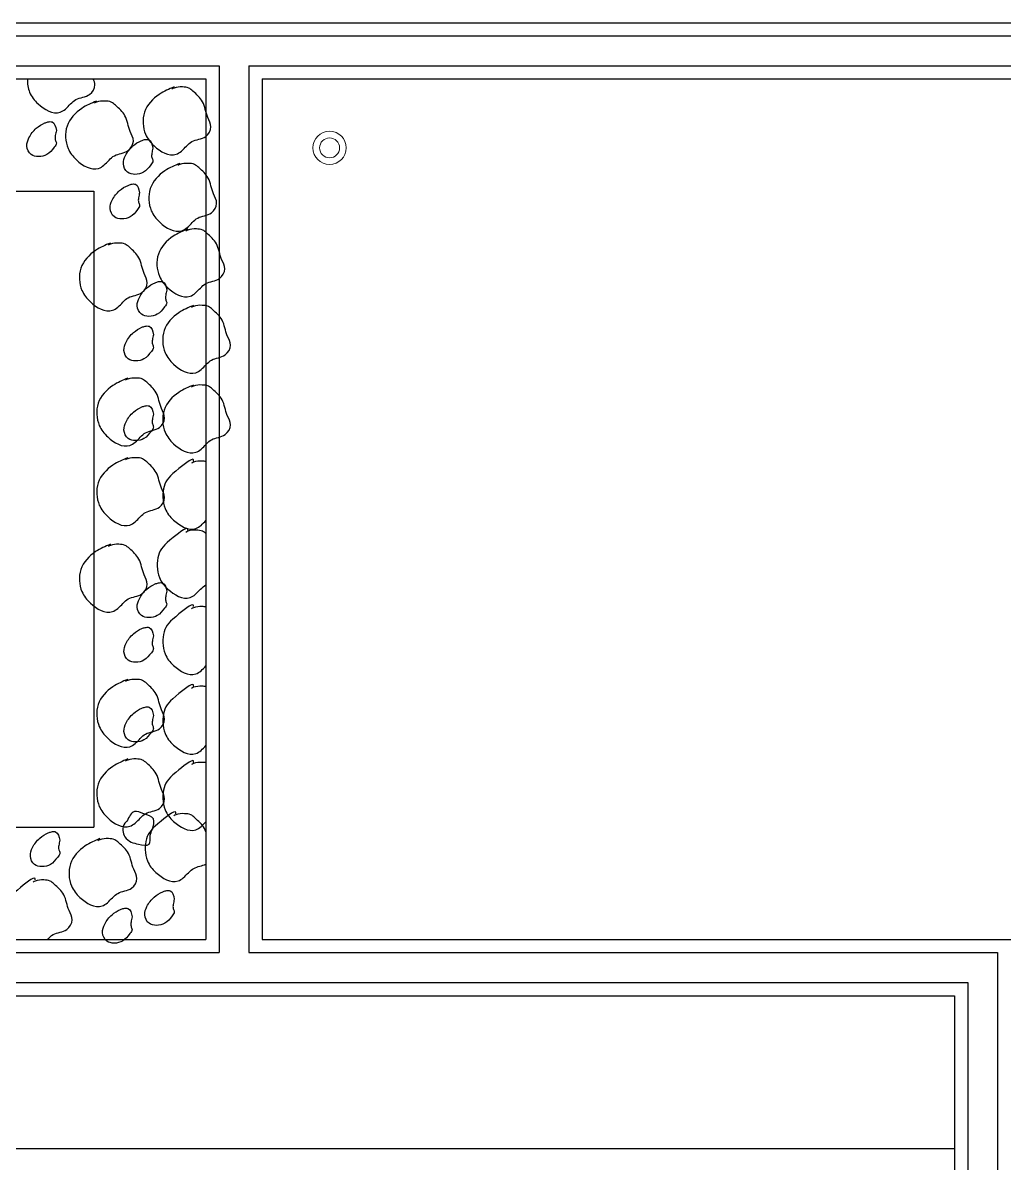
# Model space of a CAD drawing. Extents: x 152 to 700, y -120 to 84.
# Drawn here: x 206.114 to 208.08, y 68.869 to 71.155 of the extents above; entities that cross this region are included whole.
import ezdxf

# ---------------------------------------------------------------- set-up
doc = ezdxf.new("R2010")
doc.units = 0
doc.header["$LTSCALE"] = 0.03
doc.layers.get('0').update_dxf_attribs({"linetype": 'CONTINUOUS'})
doc.layers.add('CALIDAD', color=30, linetype='CONTINUOUS')
doc.layers.add('MUEBLES', color=8, linetype='CONTINUOUS')
doc.layers.add('TRAZO', color=7, linetype='CONTINUOUS', lineweight=18)

msp = doc.modelspace()

# ---------------------------------------------------------------- linework, layer by layer
at = {"ltscale": 0.03}
for p, q in [((203.1753, 71.1547), (211.8433, 71.1547)), ((203.1753, 71.0422), (206.4808, 71.0422)), ((206.4808, 71.0422), (206.4808, 69.3172)), ((206.5933, 71.0422), (211.7308, 71.0422)), ((206.5933, 71.0422), (206.5933, 69.3172)), ((203.1832, 69.3172), (206.4808, 69.3172)), ((206.5933, 69.3172), (208.0933, 69.3172)), ((203.1832, 69.2047), (207.9808, 69.2047)), ((207.9808, 69.2047), (207.9808, 64.1045))]:
    msp.add_line(p, q, dxfattribs=at)
at = {"layer": 'CALIDAD', "ltscale": 0.03}
for p, q in [((203.2016, 71.1285), (211.817, 71.1285)), ((203.2016, 71.0685), (206.507, 71.0685)), ((206.507, 71.0685), (206.507, 69.291)), ((206.567, 71.0685), (211.757, 71.0685)), ((206.567, 71.0685), (206.567, 69.291)), ((203.2095, 69.291), (206.507, 69.291)), ((206.567, 69.291), (208.067, 69.291)), ((208.067, 69.291), (208.067, 64.1907)), ((203.2095, 69.231), (208.007, 69.231)), ((208.007, 69.231), (208.007, 64.1307))]:
    msp.add_line(p, q, dxfattribs=at)
at = {"layer": 'MUEBLES', "ltscale": 0.03}
for p, q in [((203.4808, 70.8172), (206.2558, 70.8172)), ((206.2558, 70.8172), (206.2558, 69.5422)), ((203.4808, 69.5422), (206.2558, 69.5422)), ((203.6495, 68.8986), (207.9808, 68.8986))]:
    msp.add_line(p, q, dxfattribs=at)
for points, knots in [([(206.1229, 71.0422), (206.1228, 71.0332), (206.1257, 71.0132), (206.1463, 70.9872), (206.1786, 70.9678), (206.2041, 70.9845), (206.218, 71.0051), (206.2476, 71.0055), (206.2608, 71.0276), (206.2568, 71.0383), (206.255, 71.0422)], [0.1303602, 0.1303602, 0.1303602, 0.1303602, 0.1650629, 0.2033095, 0.266543, 0.2829477, 0.3207887, 0.3599811, 0.3889279, 0.4056308, 0.4056308, 0.4056308, 0.4056308]), ([(206.4561, 70.276), (206.4583, 70.2868), (206.4135, 70.2513), (206.3934, 70.2315), (206.3937, 70.1835), (206.418, 70.1528), (206.4503, 70.1334), (206.4716, 70.1473), (206.4776, 70.1539), (206.4808, 70.1572)], [0, 0, 0, 0, 0.0440397, 0.1059712, 0.1650629, 0.2033095, 0.266543, 0.2829477, 0.3010987, 0.3010987, 0.3010987, 0.3010987]), ([(206.4808, 70.2754), (206.4783, 70.2758), (206.4697, 70.2762), (206.4597, 70.276), (206.4533, 70.2726), (206.4519, 70.2718)], [0.51884591, 0.51884591, 0.51884591, 0.51884591, 0.529062, 0.5517512, 0.55804277, 0.55804277, 0.55804277, 0.55804277]), ([(206.4446, 70.1377), (206.4468, 70.1484), (206.402, 70.113), (206.382, 70.0932), (206.3822, 70.0451), (206.4065, 70.0144), (206.4389, 69.9951), (206.4644, 70.0117), (206.4725, 70.0238), (206.4807, 70.0281), (206.4808, 70.0282)], [0, 0, 0, 0, 0.0440397, 0.1059712, 0.1650629, 0.2033095, 0.266543, 0.2829477, 0.3207887, 0.3211967, 0.3211967, 0.3211967, 0.3211967]), ([(206.4808, 70.1309), (206.4787, 70.1327), (206.4732, 70.1371), (206.46, 70.1379), (206.4482, 70.1377), (206.4418, 70.1342), (206.4404, 70.1334)], [0.50111132, 0.50111132, 0.50111132, 0.50111132, 0.51194359, 0.529062, 0.5517512, 0.55804277, 0.55804277, 0.55804277, 0.55804277]), ([(206.4561, 69.9845), (206.4583, 69.9953), (206.4135, 69.9598), (206.3934, 69.94), (206.3937, 69.8919), (206.418, 69.8613), (206.4503, 69.8419), (206.4716, 69.8558), (206.4776, 69.8624), (206.4808, 69.8657)], [0, 0, 0, 0, 0.0440397, 0.1059712, 0.1650629, 0.2033095, 0.266543, 0.2829477, 0.3010987, 0.3010987, 0.3010987, 0.3010987]), ([(206.4808, 69.9839), (206.4783, 69.9843), (206.4697, 69.9847), (206.4597, 69.9845), (206.4533, 69.981), (206.4519, 69.9803)], [0.51884591, 0.51884591, 0.51884591, 0.51884591, 0.529062, 0.5517512, 0.55804277, 0.55804277, 0.55804277, 0.55804277]), ([(206.4561, 69.8249), (206.4583, 69.8356), (206.4135, 69.8002), (206.3934, 69.7804), (206.3937, 69.7323), (206.418, 69.7016), (206.4503, 69.6823), (206.4716, 69.6961), (206.4776, 69.7028), (206.4808, 69.7061)], [0, 0, 0, 0, 0.0440397, 0.1059712, 0.1650629, 0.2033095, 0.266543, 0.2829477, 0.3010987, 0.3010987, 0.3010987, 0.3010987]), ([(206.4808, 69.8242), (206.4783, 69.8247), (206.4697, 69.825), (206.4597, 69.8249), (206.4533, 69.8214), (206.4519, 69.8206)], [0.51884591, 0.51884591, 0.51884591, 0.51884591, 0.529062, 0.5517512, 0.55804277, 0.55804277, 0.55804277, 0.55804277]), ([(206.4561, 69.6722), (206.4583, 69.6829), (206.4135, 69.6475), (206.3934, 69.6277), (206.3937, 69.5796), (206.418, 69.5489), (206.4503, 69.5296), (206.4716, 69.5434), (206.4776, 69.5501), (206.4808, 69.5534)], [0, 0, 0, 0, 0.0440397, 0.1059712, 0.1650629, 0.2033095, 0.266543, 0.2829477, 0.3010987, 0.3010987, 0.3010987, 0.3010987]), ([(206.4808, 69.6715), (206.4783, 69.672), (206.4697, 69.6723), (206.4597, 69.6722), (206.4533, 69.6687), (206.4519, 69.6679)], [0.51884591, 0.51884591, 0.51884591, 0.51884591, 0.529062, 0.5517512, 0.55804277, 0.55804277, 0.55804277, 0.55804277]), ([(206.4207, 69.5695), (206.4228, 69.5803), (206.378, 69.5448), (206.358, 69.525), (206.3583, 69.477), (206.3826, 69.4463), (206.4149, 69.4269), (206.4404, 69.4436), (206.4536, 69.4632), (206.4731, 69.4644), (206.4808, 69.4685)], [0, 0, 0, 0, 0.0440397, 0.1059712, 0.1650629, 0.2033095, 0.266543, 0.2829477, 0.3207887, 0.3550622, 0.3550622, 0.3550622, 0.3550622]), ([(206.4808, 69.5328), (206.4799, 69.5353), (206.4753, 69.5462), (206.4631, 69.5569), (206.4501, 69.569), (206.4361, 69.5697), (206.4242, 69.5695), (206.4178, 69.5661), (206.4164, 69.5653)], [0.4492753, 0.4492753, 0.4492753, 0.4492753, 0.4600427, 0.4978787, 0.5119436, 0.529062, 0.5517512, 0.5580428, 0.5580428, 0.5580428, 0.5580428]), ([(206.1388, 69.4366), (206.141, 69.4474), (206.0962, 69.4119), (206.0762, 69.3921), (206.0764, 69.3441), (206.0916, 69.325), (206.0997, 69.3177), (206.1003, 69.3172)], [0, 0, 0, 0, 0.0440397, 0.1059712, 0.1650629, 0.2033095, 0.2058234, 0.2058234, 0.2058234, 0.2058234]), ([(206.1629, 69.3172), (206.1666, 69.321), (206.1772, 69.3314), (206.2021, 69.3317), (206.2168, 69.3564), (206.2027, 69.3792), (206.2001, 69.4075), (206.1813, 69.424), (206.1683, 69.436), (206.1543, 69.4368), (206.1424, 69.4366), (206.136, 69.4332), (206.1346, 69.4324)], [0.2999757, 0.2999757, 0.2999757, 0.2999757, 0.3207887, 0.3599811, 0.3889279, 0.4155959, 0.4600427, 0.4978787, 0.5119436, 0.529062, 0.5517512, 0.5580428, 0.5580428, 0.5580428, 0.5580428])]:
    msp.add_open_spline(points, degree=3, knots=knots, dxfattribs=at)
for points, start_tangent in [([(206.4168, 71.0261), (206.3873, 71.0113), (206.3577, 70.9755), (206.3598, 70.9312), (206.3767, 70.908), (206.4211, 70.8912), (206.4316, 70.8975), (206.4527, 70.9165), (206.4802, 70.927), (206.4907, 70.946), (206.4844, 70.965), (206.4738, 70.9966), (206.4548, 71.0177), (206.4464, 71.024), (206.4337, 71.0261), (206.4168, 71.024), (206.4126, 71.0219)], (0.196367, 0.980531)), ([(206.2615, 70.9979), (206.2319, 70.9831), (206.2024, 70.9473), (206.2045, 70.903), (206.2214, 70.8798), (206.2657, 70.863), (206.2763, 70.8693), (206.2974, 70.8883), (206.3248, 70.8988), (206.3354, 70.9178), (206.329, 70.9367), (206.3185, 70.9684), (206.2995, 70.9894), (206.291, 70.9958), (206.2784, 70.9979), (206.2615, 70.9958), (206.2573, 70.9937)], (0.196367, 0.980531)), ([(206.181, 70.9391), (206.1726, 70.956), (206.1642, 70.956), (206.1578, 70.9539), (206.1409, 70.9433), (206.1262, 70.9244), (206.1219, 70.9075), (206.1304, 70.8906), (206.1452, 70.8864), (206.1621, 70.8906), (206.1768, 70.9054), (206.181, 70.9138), (206.1789, 70.9202), (206.1789, 70.9286), (206.181, 70.9391)], (-0.447678, 0.894195)), ([(206.3744, 70.9036), (206.366, 70.9205), (206.3576, 70.9205), (206.3512, 70.9184), (206.3343, 70.9078), (206.3196, 70.8889), (206.3153, 70.872), (206.3238, 70.8551), (206.3386, 70.8509), (206.3555, 70.8551), (206.3702, 70.8699), (206.3744, 70.8783), (206.3723, 70.8847), (206.3723, 70.8931), (206.3744, 70.9036)], (-0.447678, 0.894195)), ([(206.4283, 70.8729), (206.3987, 70.8582), (206.3692, 70.8223), (206.3713, 70.7781), (206.3882, 70.7549), (206.4325, 70.738), (206.4431, 70.7443), (206.4642, 70.7633), (206.4916, 70.7739), (206.5022, 70.7928), (206.4958, 70.8118), (206.4853, 70.8434), (206.4663, 70.8645), (206.4578, 70.8708), (206.4452, 70.8729), (206.4283, 70.8708), (206.4241, 70.8687)], (0.196367, 0.980531)), ([(206.3478, 70.8142), (206.3394, 70.8311), (206.331, 70.8311), (206.3246, 70.8289), (206.3077, 70.8184), (206.293, 70.7994), (206.2887, 70.7826), (206.2972, 70.7657), (206.312, 70.7615), (206.3289, 70.7657), (206.3436, 70.7805), (206.3478, 70.7889), (206.3457, 70.7952), (206.3457, 70.8036), (206.3478, 70.8142)], (-0.447678, 0.894195)), ([(206.4446, 70.7415), (206.4151, 70.7268), (206.3855, 70.6909), (206.3876, 70.6467), (206.4045, 70.6235), (206.4489, 70.6066), (206.4594, 70.6129), (206.4805, 70.6319), (206.508, 70.6424), (206.5185, 70.6614), (206.5122, 70.6804), (206.5016, 70.712), (206.4826, 70.7331), (206.4742, 70.7394), (206.4615, 70.7415), (206.4446, 70.7394), (206.4404, 70.7373)], (0.196367, 0.980531)), ([(206.2893, 70.7133), (206.2597, 70.6985), (206.2302, 70.6627), (206.2323, 70.6184), (206.2492, 70.5952), (206.2935, 70.5784), (206.3041, 70.5847), (206.3252, 70.6037), (206.3526, 70.6142), (206.3632, 70.6332), (206.3568, 70.6522), (206.3463, 70.6838), (206.3273, 70.7049), (206.3188, 70.7112), (206.3062, 70.7133), (206.2893, 70.7112), (206.2851, 70.7091)], (0.196367, 0.980531)), ([(206.4022, 70.619), (206.3938, 70.6359), (206.3854, 70.6359), (206.379, 70.6338), (206.3621, 70.6233), (206.3474, 70.6043), (206.3431, 70.5874), (206.3516, 70.5706), (206.3664, 70.5663), (206.3833, 70.5706), (206.398, 70.5853), (206.4022, 70.5938), (206.4001, 70.6001), (206.4001, 70.6085), (206.4022, 70.619)], (-0.447678, 0.894195)), ([(206.4561, 70.5884), (206.4265, 70.5736), (206.397, 70.5378), (206.3991, 70.4935), (206.416, 70.4703), (206.4603, 70.4534), (206.4709, 70.4598), (206.492, 70.4787), (206.5194, 70.4893), (206.53, 70.5083), (206.5236, 70.5272), (206.5131, 70.5588), (206.4941, 70.5799), (206.4856, 70.5863), (206.473, 70.5884), (206.4561, 70.5863), (206.4519, 70.5841)], (0.196367, 0.980531)), ([(206.3756, 70.5296), (206.3672, 70.5465), (206.3588, 70.5465), (206.3524, 70.5444), (206.3355, 70.5338), (206.3208, 70.5149), (206.3165, 70.498), (206.325, 70.4811), (206.3398, 70.4769), (206.3566, 70.4811), (206.3714, 70.4959), (206.3756, 70.5043), (206.3735, 70.5106), (206.3735, 70.5191), (206.3756, 70.5296)], (-0.447678, 0.894195)), ([(206.324, 70.4426), (206.2945, 70.4278), (206.2649, 70.392), (206.2671, 70.3477), (206.2839, 70.3245), (206.3283, 70.3077), (206.3388, 70.314), (206.3599, 70.333), (206.3874, 70.3435), (206.3979, 70.3625), (206.3916, 70.3815), (206.381, 70.4131), (206.362, 70.4342), (206.3536, 70.4405), (206.3409, 70.4426), (206.324, 70.4405), (206.3198, 70.4384)], (0.196367, 0.980531)), ([(206.4561, 70.4287), (206.4265, 70.414), (206.397, 70.3781), (206.3991, 70.3339), (206.416, 70.3107), (206.4603, 70.2938), (206.4709, 70.3001), (206.492, 70.3191), (206.5194, 70.3296), (206.53, 70.3486), (206.5236, 70.3676), (206.5131, 70.3992), (206.4941, 70.4203), (206.4856, 70.4266), (206.473, 70.4287), (206.4561, 70.4266), (206.4519, 70.4245)], (0.196367, 0.980531)), ([(206.3756, 70.37), (206.3672, 70.3868), (206.3588, 70.3868), (206.3524, 70.3847), (206.3355, 70.3742), (206.3208, 70.3552), (206.3165, 70.3383), (206.325, 70.3215), (206.3398, 70.3173), (206.3566, 70.3215), (206.3714, 70.3362), (206.3756, 70.3447), (206.3735, 70.351), (206.3735, 70.3594), (206.3756, 70.37)], (-0.447678, 0.894195)), ([(206.324, 70.283), (206.2945, 70.2682), (206.2649, 70.2324), (206.2671, 70.1881), (206.2839, 70.1649), (206.3283, 70.148), (206.3388, 70.1544), (206.3599, 70.1733), (206.3874, 70.1839), (206.3979, 70.2029), (206.3916, 70.2218), (206.381, 70.2534), (206.362, 70.2745), (206.3536, 70.2808), (206.3409, 70.283), (206.324, 70.2808), (206.3198, 70.2787)], (0.196367, 0.980531)), ([(206.2893, 70.1094), (206.2597, 70.0947), (206.2302, 70.0588), (206.2323, 70.0146), (206.2492, 69.9914), (206.2935, 69.9745), (206.3041, 69.9808), (206.3252, 69.9998), (206.3526, 70.0104), (206.3632, 70.0293), (206.3568, 70.0483), (206.3463, 70.0799), (206.3273, 70.101), (206.3188, 70.1073), (206.3062, 70.1094), (206.2893, 70.1073), (206.2851, 70.1052)], (0.196367, 0.980531)), ([(206.4022, 70.0152), (206.3938, 70.032), (206.3854, 70.032), (206.379, 70.0299), (206.3621, 70.0194), (206.3474, 70.0004), (206.3431, 69.9836), (206.3516, 69.9667), (206.3664, 69.9625), (206.3833, 69.9667), (206.398, 69.9815), (206.4022, 69.9899), (206.4001, 69.9962), (206.4001, 70.0046), (206.4022, 70.0152)], (-0.447678, 0.894195)), ([(206.3756, 69.9257), (206.3672, 69.9426), (206.3588, 69.9426), (206.3524, 69.9405), (206.3355, 69.93), (206.3208, 69.911), (206.3165, 69.8941), (206.325, 69.8773), (206.3398, 69.873), (206.3566, 69.8773), (206.3714, 69.892), (206.3756, 69.9004), (206.3735, 69.9068), (206.3735, 69.9152), (206.3756, 69.9257)], (-0.447678, 0.894195)), ([(206.324, 69.8387), (206.2945, 69.824), (206.2649, 69.7881), (206.2671, 69.7439), (206.2839, 69.7207), (206.3283, 69.7038), (206.3388, 69.7101), (206.3599, 69.7291), (206.3874, 69.7397), (206.3979, 69.7586), (206.3916, 69.7776), (206.381, 69.8092), (206.362, 69.8303), (206.3536, 69.8366), (206.3409, 69.8387), (206.324, 69.8366), (206.3198, 69.8345)], (0.196367, 0.980531)), ([(206.3756, 69.7661), (206.3672, 69.783), (206.3588, 69.783), (206.3524, 69.7809), (206.3355, 69.7703), (206.3208, 69.7513), (206.3165, 69.7345), (206.325, 69.7176), (206.3398, 69.7134), (206.3566, 69.7176), (206.3714, 69.7324), (206.3756, 69.7408), (206.3735, 69.7471), (206.3735, 69.7556), (206.3756, 69.7661)], (-0.447678, 0.894195)), ([(206.324, 69.6791), (206.2945, 69.6643), (206.2649, 69.6285), (206.2671, 69.5842), (206.2839, 69.561), (206.3283, 69.5442), (206.3388, 69.5505), (206.3599, 69.5695), (206.3874, 69.58), (206.3979, 69.599), (206.3916, 69.618), (206.381, 69.6496), (206.362, 69.6707), (206.3536, 69.677), (206.3409, 69.6791), (206.324, 69.677), (206.3198, 69.6749)], (0.196367, 0.980531)), ([(206.3226, 69.5547), (206.3374, 69.5737), (206.3564, 69.5695), (206.3754, 69.5589), (206.3733, 69.5379), (206.369, 69.5252), (206.3669, 69.5084), (206.3458, 69.5084), (206.331, 69.5126), (206.3184, 69.5231), (206.3142, 69.5358), (206.3184, 69.5505), (206.3226, 69.5547)], (-0.894668, 0.446732)), ([(206.188, 69.5162), (206.1796, 69.5331), (206.1711, 69.5331), (206.1648, 69.531), (206.1479, 69.5204), (206.1331, 69.5015), (206.1289, 69.4846), (206.1373, 69.4677), (206.1521, 69.4635), (206.169, 69.4677), (206.1838, 69.4825), (206.188, 69.4909), (206.1859, 69.4973), (206.1859, 69.5057), (206.188, 69.5162)], (-0.447678, 0.894195)), ([(206.2684, 69.5194), (206.2389, 69.5047), (206.2093, 69.4689), (206.2115, 69.4246), (206.2283, 69.4014), (206.2727, 69.3845), (206.2832, 69.3909), (206.3043, 69.4098), (206.3318, 69.4204), (206.3423, 69.4393), (206.336, 69.4583), (206.3254, 69.4899), (206.3064, 69.511), (206.298, 69.5173), (206.2853, 69.5194), (206.2684, 69.5173), (206.2642, 69.5152)], (0.196367, 0.980531)), ([(206.4173, 69.3982), (206.4089, 69.4151), (206.4005, 69.4151), (206.3941, 69.413), (206.3772, 69.4024), (206.3625, 69.3835), (206.3582, 69.3666), (206.3667, 69.3497), (206.3815, 69.3455), (206.3983, 69.3497), (206.4131, 69.3645), (206.4173, 69.3729), (206.4152, 69.3793), (206.4152, 69.3877), (206.4173, 69.3982)], (-0.447678, 0.894195)), ([(206.3327, 69.3627), (206.3243, 69.3796), (206.3159, 69.3796), (206.3095, 69.3775), (206.2926, 69.3669), (206.2779, 69.348), (206.2736, 69.3311), (206.2821, 69.3142), (206.2969, 69.31), (206.3138, 69.3142), (206.3285, 69.329), (206.3327, 69.3374), (206.3306, 69.3438), (206.3306, 69.3522), (206.3327, 69.3627)], (-0.447678, 0.894195))]:
    msp.add_spline(points, degree=3, dxfattribs=dict(at, start_tangent=start_tangent))
at = {"layer": 'TRAZO'}
for radius in [0.0333, 0.02]:
    msp.add_circle((206.7285, 70.904), radius, dxfattribs=at)

doc.saveas('drawing.dxf')
